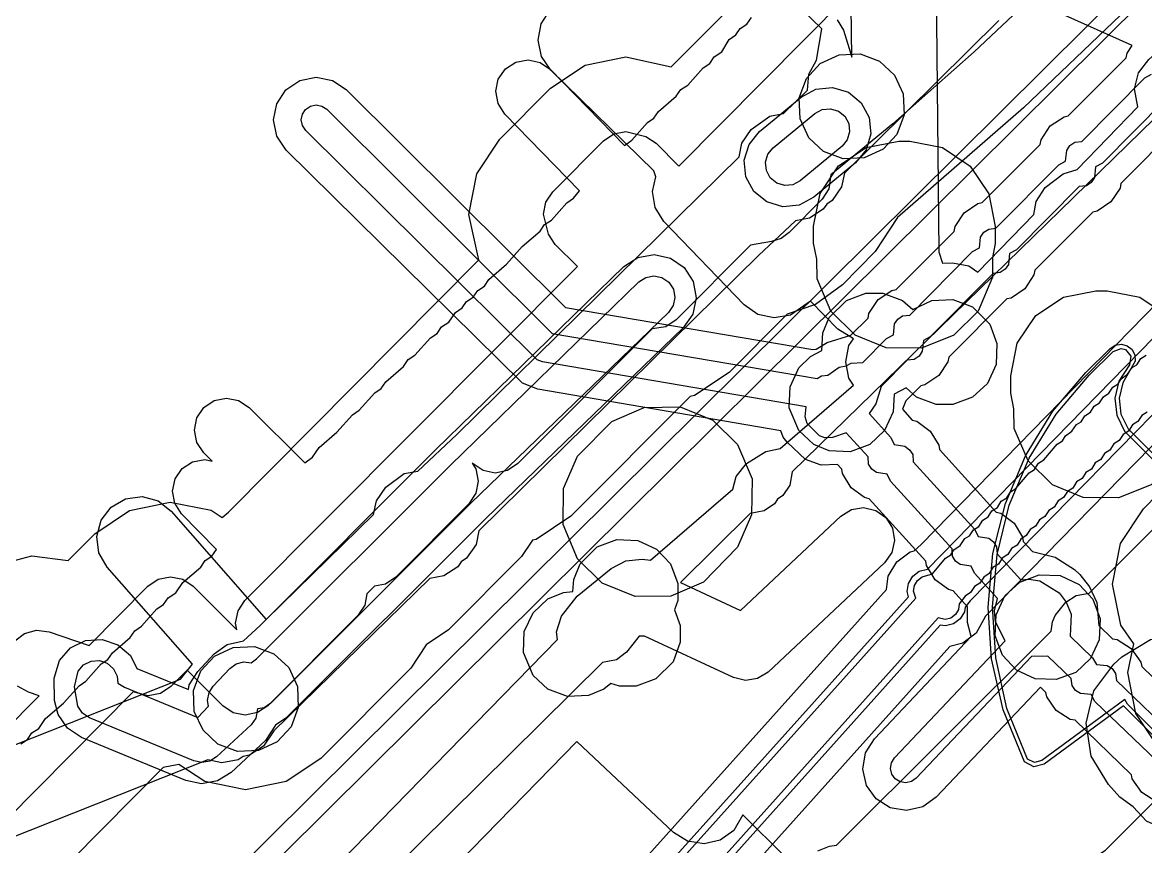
# Model space of a CAD drawing. Header units: metres. Extents: x -2677 to -840, y 169 to 1487.
# Drawn here: x -1977.2 to -1924.5, y 1136.7 to 1175.4 of the extents above; entities that cross this region are included whole.
import ezdxf

# ---------------------------------------------------------------- set-up
doc = ezdxf.new("R2010")
doc.units = ezdxf.units.M
doc.layers.add('AI_GREENING_EXCLUSIONS', color=1, linetype='Continuous')

msp = doc.modelspace()

# ---------------------------------------------------------------- linework, layer by layer
at = {"layer": 'AI_GREENING_EXCLUSIONS'}
for points in [[(-1978.655, 1149.838), (-1976.77, 1150.342), (-1975.058, 1150.116), (-1973.813, 1151.373), (-1972.193, 1152.466), (-1970.278, 1152.855), (-1968.36, 1152.48), (-1967.835, 1152.131), (-1967.546, 1152.382), (-1955.786, 1164.228), (-1956.258, 1166.355), (-1955.881, 1168.269), (-1954.801, 1169.893), (-1952.428, 1172.275), (-1950.808, 1173.362), (-1948.895, 1173.747), (-1946.766, 1173.283), (-1937.048, 1183.038)], [(-1977.573, 1146.342), (-1977.108, 1146.698), (-1976.543, 1146.849), (-1975.962, 1146.773), (-1974.077, 1146.132), (-1971.326, 1148.91), (-1970.84, 1149.238), (-1970.265, 1149.355), (-1969.69, 1149.243), (-1969.202, 1148.918), (-1967.141, 1146.866), (-1967.205, 1147.182), (-1967.092, 1147.757), (-1966.768, 1148.244), (-1951.161, 1163.912), (-1952.201, 1164.948), (-1952.527, 1165.434), (-1952.758, 1166.362), (-1952.645, 1166.936), (-1952.321, 1167.423), (-1949.948, 1169.805), (-1949.462, 1170.132), (-1948.888, 1170.247), (-1947.96, 1170.02), (-1947.473, 1169.695), (-1946.398, 1168.625), (-1934.647, 1180.49)], [(-1979.396, 1140.746), (-1969.791, 1144.555), (-1969.236, 1145.245), (-1973.231, 1149.799), (-1973.621, 1150.474), (-1973.723, 1151.248), (-1973.521, 1152.002), (-1973.047, 1152.621), (-1972.371, 1153.011), (-1971.597, 1153.114), (-1970.843, 1152.912), (-1970.224, 1152.437), (-1965.765, 1147.355), (-1960.735, 1152.275), (-1960.6, 1152.916), (-1960.16, 1153.56), (-1959.295, 1154.194), (-1958.65, 1154.315), (-1956.828, 1156.028), (-1943.578, 1169.058), (-1943.444, 1169.698), (-1943.003, 1170.342), (-1942.138, 1170.976), (-1941.493, 1171.098), (-1940.374, 1172.192), (-1940.302, 1172.936), (-1939.948, 1173.6), (-1939.693, 1175.07), (-1944.278, 1179.51)], [(-1924.019, 1138.804), (-1924.676, 1139.224), (-1925.123, 1139.864), (-1925.166, 1140.062), (-1927.812, 1142.622), (-1928.034, 1142.662), (-1928.692, 1143.082), (-1929.138, 1143.722), (-1929.182, 1143.92), (-1929.437, 1144.166), (-1934.322, 1139.004), (-1934.959, 1138.553), (-1935.72, 1138.38), (-1936.489, 1138.511), (-1937.149, 1138.927), (-1937.601, 1139.563), (-1937.774, 1140.324), (-1937.643, 1141.093), (-1937.227, 1141.754), (-1932.688, 1146.549), (-1932.859, 1147.205), (-1932.857, 1147.942), (-1933.529, 1148.697), (-1933.748, 1148.751), (-1934.376, 1149.214), (-1934.78, 1149.882), (-1934.81, 1150.082), (-1937.469, 1153.015), (-1937.687, 1153.069), (-1938.316, 1153.532), (-1938.719, 1154.2), (-1938.75, 1154.401), (-1938.954, 1154.625), (-1939.731, 1154.592), (-1940.468, 1154.849), (-1941.326, 1155.674), (-1941.509, 1155.898), (-1941.613, 1156.209), (-1953.018, 1158.153), (-1953.747, 1158.432), (-1964.832, 1169.377), (-1965.267, 1170.024), (-1965.422, 1170.789), (-1965.272, 1171.555), (-1964.841, 1172.205), (-1964.193, 1172.641), (-1963.429, 1172.796), (-1962.663, 1172.646), (-1962.012, 1172.214), (-1951.721, 1161.99), (-1940.121, 1160.012), (-1939.954, 1160.037), (-1939.445, 1160.351), (-1938.326, 1160.696), (-1937.525, 1161.486), (-1937.482, 1161.708), (-1937.051, 1162.358), (-1936.404, 1162.795), (-1936.205, 1162.835), (-1933.486, 1165.561), (-1933.443, 1165.783), (-1933.013, 1166.433), (-1932.366, 1166.87), (-1932.167, 1166.91), (-1929.448, 1169.636), (-1929.405, 1169.857), (-1928.975, 1170.508), (-1928.328, 1170.945), (-1928.129, 1170.985), (-1925.41, 1173.711), (-1925.367, 1173.932), (-1925.135, 1174.283), (-1934.103, 1178.321)], [(-2026.533, 1078.86), (-2004.707, 1100.538), (-2004.056, 1100.969), (-2003.291, 1101.119), (-2002.94, 1101.126), (-2002.057, 1100.961), (-1925.245, 1177.19)], [(-1928.868, 1177.464), (-1932.55, 1173.982), (-1936.36, 1170.603), (-1939.267, 1168.218), (-1939.361, 1167.565), (-1939.682, 1167.076), (-1941.224, 1165.509), (-1941.603, 1165.23), (-1942.049, 1165.081), (-1943.039, 1164.918), (-1946.528, 1161.415), (-1947.014, 1161.089), (-1947.66, 1160.987), (-1953.958, 1154.664), (-1954.444, 1154.338), (-1955.018, 1154.223), (-1955.592, 1154.336), (-1956.111, 1154.691), (-1955.939, 1154.417), (-1955.824, 1153.843), (-1955.937, 1153.269), (-1956.261, 1152.782), (-1959.691, 1149.338), (-1960.177, 1149.012), (-1960.686, 1148.91), (-1961.042, 1148.553), (-1961.145, 1148.028), (-1961.469, 1147.541), (-1965.69, 1143.303), (-1966.176, 1142.977), (-1966.75, 1142.862), (-1967.324, 1142.975), (-1967.811, 1143.299), (-1969.486, 1144.967), (-1970.248, 1144.202), (-1970.734, 1143.876), (-1971.308, 1143.761), (-1972.008, 1143.958), (-2000.291, 1115.389)], [(-1934.321, 1176.965), (-1934.205, 1164.597), (-1934.025, 1164.069), (-1933.568, 1164.09), (-1932.802, 1163.938), (-1932.368, 1163.648), (-1929.747, 1166.359), (-1929.636, 1166.97), (-1929.214, 1167.626), (-1928.369, 1168.261), (-1927.708, 1168.468), (-1924.871, 1171.402), (-1925.022, 1172.25), (-1924.826, 1173.005), (-1924.355, 1173.627), (-1921.723, 1175.968)], [(-2025.828, 1078.151), (-2004.002, 1099.828), (-2003.677, 1100.044), (-2002.942, 1100.126), (-2002.559, 1100.049), (-2002.043, 1099.639), (-2001.354, 1100.25), (-1924.54, 1176.48)], [(-1924.621, 1176.747), (-1930.225, 1171.366), (-1936.147, 1166.206), (-1937.188, 1164.621), (-1938.73, 1163.054), (-1939.991, 1162.123), (-1941.324, 1161.68), (-1944.049, 1158.945), (-1945.669, 1157.858), (-1945.879, 1157.815), (-1951.478, 1152.194), (-1953.098, 1151.107), (-1953.275, 1151.072), (-1953.781, 1150.312), (-1957.211, 1146.868), (-1958.263, 1146.162), (-1958.989, 1145.071), (-1963.21, 1140.833), (-1964.83, 1139.746), (-1966.743, 1139.362), (-1968.657, 1139.739), (-1969.873, 1140.548), (-1970.603, 1140.401), (-1997.804, 1112.926)], [(-1972.572, 1125.436), (-1952.105, 1146.406), (-1952.14, 1146.764), (-1951.912, 1147.51), (-1951.174, 1148.444), (-1949.586, 1149.741), (-1948.897, 1150.108), (-1948.121, 1150.183), (-1947.727, 1150.135), (-1943.874, 1153.459), (-1943.708, 1154.057), (-1943.228, 1154.673), (-1942.329, 1155.228), (-1941.652, 1155.375), (-1938.207, 1158.347), (-1938.421, 1158.668), (-1938.574, 1159.434), (-1938.422, 1160.199), (-1938.205, 1160.523), (-1938.939, 1160.966), (-1940.225, 1162.291), (-1941.163, 1161.636), (-1941.931, 1161.498), (-1942.693, 1161.665), (-1943.334, 1162.111), (-1947.102, 1166.026), (-1947.513, 1166.689), (-1947.639, 1167.429), (-1947.489, 1168.117), (-1947.575, 1168.403), (-1952.412, 1173.13), (-1952.853, 1173.774), (-1953.014, 1174.537), (-1952.871, 1175.305), (-1952.445, 1175.958)], [(-1938.969, 1175.491), (-1938.676, 1174.998), (-1938.291, 1173.734), (-1938.313, 1176.104)], [(-1931.39, 1175.451), (-1938.634, 1168.299), (-1938.768, 1167.654), (-1939.207, 1167.009), (-1939.463, 1166.841), (-1939.624, 1166.604), (-1940.276, 1166.175), (-1940.934, 1166.049), (-1942.662, 1164.428), (-1955.79, 1151.517), (-1955.924, 1150.872), (-1956.364, 1150.227), (-1956.62, 1150.059), (-1956.78, 1149.822), (-1957.432, 1149.393), (-1958.09, 1149.267), (-1965.419, 1142.127), (-1965.896, 1141.401), (-1966.551, 1140.976), (-1966.852, 1140.92), (-1967.092, 1140.764), (-1967.859, 1140.62), (-1968.514, 1140.758), (-1977.922, 1137.028)], [(-1977.29, 1141.51), (-1976.975, 1141.717), (-1976.767, 1142.024), (-1976.436, 1142.241), (-1976.124, 1142.702), (-1975.287, 1143.422), (-1974.555, 1144.242), (-1974.241, 1144.449), (-1973.51, 1145.273), (-1973.202, 1145.476), (-1972.987, 1145.791), (-1972.156, 1146.508), (-1971.941, 1146.824), (-1971.621, 1147.035), (-1970.9, 1147.848), (-1970.585, 1148.055), (-1970.377, 1148.361), (-1970.01, 1148.603), (-1969.682, 1149.085), (-1968.845, 1149.804), (-1968.637, 1150.111), (-1968.322, 1150.318), (-1968.101, 1150.633), (-1969.741, 1152.311), (-1970.06, 1152.801), (-1970.168, 1153.377), (-1970.047, 1153.949), (-1969.716, 1154.432), (-1969.226, 1154.752), (-1968.65, 1154.859), (-1968.302, 1154.786), (-1968.691, 1155.171), (-1969.018, 1155.657), (-1969.134, 1156.231), (-1969.021, 1156.805), (-1968.698, 1157.293), (-1968.212, 1157.62), (-1967.639, 1157.736), (-1967.064, 1157.623), (-1966.577, 1157.3), (-1963.963, 1154.704), (-1963.596, 1154.967), (-1963.289, 1155.419), (-1962.452, 1156.139), (-1961.72, 1156.96), (-1961.406, 1157.167), (-1960.676, 1157.99), (-1960.367, 1158.193), (-1960.153, 1158.509), (-1959.322, 1159.226), (-1959.107, 1159.542), (-1958.787, 1159.752), (-1958.065, 1160.565), (-1957.75, 1160.772), (-1957.542, 1161.079), (-1957.196, 1161.307), (-1956.887, 1161.761), (-1956.573, 1161.967), (-1956.365, 1162.274), (-1956.05, 1162.481), (-1955.842, 1162.787), (-1955.527, 1162.994), (-1955.318, 1163.302), (-1954.488, 1164.017), (-1953.751, 1164.85), (-1952.92, 1165.567), (-1952.705, 1165.883), (-1952.385, 1166.094), (-1951.663, 1166.907), (-1951.348, 1167.114), (-1951.068, 1167.468), (-1954.573, 1171.068), (-1954.891, 1171.558), (-1954.998, 1172.134), (-1954.876, 1172.706), (-1954.544, 1173.189), (-1954.053, 1173.507), (-1953.478, 1173.614), (-1952.905, 1173.492), (-1952.423, 1173.16), (-1948.952, 1169.595), (-1948.61, 1169.842), (-1947.88, 1170.665), (-1947.571, 1170.868), (-1947.357, 1171.184), (-1946.525, 1171.901), (-1946.311, 1172.217), (-1945.99, 1172.427), (-1945.269, 1173.24), (-1944.954, 1173.447), (-1944.746, 1173.754), (-1944.393, 1173.986), (-1944.043, 1174.572), (-1943.729, 1174.778), (-1943.521, 1175.084), (-1943.206, 1175.292), (-1942.997, 1175.598)], [(-1920.954, 1173.917), (-1941.085, 1154.279), (-1941.192, 1153.653), (-1941.52, 1153.168), (-1941.775, 1153), (-1941.916, 1152.778), (-1942.394, 1152.441), (-1943.057, 1152.329), (-1946.332, 1149.09), (-1943.515, 1147.775), (-1938.805, 1152.197), (-1938.308, 1152.507), (-1937.731, 1152.603), (-1937.161, 1152.471), (-1936.685, 1152.131), (-1936.375, 1151.634), (-1936.279, 1151.057), (-1936.411, 1150.487), (-1936.751, 1150.01), (-1942.216, 1144.879), (-1942.716, 1144.576), (-1943.276, 1144.487), (-1943.846, 1144.619), (-1948.01, 1146.562), (-1948.267, 1146.56), (-1948.866, 1145.812), (-1949.334, 1145.46), (-1949.993, 1145.326), (-1965.78, 1129.697)], [(-1923.978, 1140.723), (-1926.875, 1143.507), (-1927.053, 1143.829), (-1927.561, 1143.872), (-1927.791, 1144.019), (-1927.947, 1144.244), (-1927.993, 1144.581), (-1929.082, 1145.628), (-1929.851, 1145.619), (-1935.266, 1139.898), (-1935.489, 1139.74), (-1935.755, 1139.679), (-1936.025, 1139.725), (-1936.256, 1139.871), (-1936.414, 1140.094), (-1936.474, 1140.36), (-1936.428, 1140.629), (-1936.283, 1140.86), (-1931.087, 1146.35), (-1931.543, 1147.235), (-1931.592, 1147.757), (-1931.456, 1148.335), (-1932.536, 1149.519), (-1932.692, 1149.852), (-1933.196, 1149.928), (-1933.416, 1150.09), (-1933.557, 1150.324), (-1933.581, 1150.664), (-1936.476, 1153.837), (-1936.632, 1154.17), (-1937.135, 1154.246), (-1937.355, 1154.408), (-1937.497, 1154.642), (-1937.52, 1154.982), (-1938.545, 1156.105), (-1939.199, 1155.882), (-1939.551, 1155.879), (-1939.808, 1155.969), (-1940.381, 1156.544), (-1940.474, 1156.854), (-1940.427, 1157.325), (-1952.799, 1159.435), (-1953.054, 1159.532), (-1963.915, 1170.299), (-1964.068, 1170.526), (-1964.122, 1170.793), (-1964.07, 1171.061), (-1963.919, 1171.289), (-1963.692, 1171.441), (-1963.424, 1171.496), (-1963.156, 1171.443), (-1962.929, 1171.292), (-1952.345, 1160.777), (-1939.918, 1158.658), (-1939.708, 1158.785), (-1939.407, 1158.817), (-1938.874, 1159.183), (-1938.548, 1159.245), (-1938.319, 1159.381), (-1937.773, 1159.407), (-1936.654, 1160.536), (-1936.329, 1160.709), (-1936.278, 1161.216), (-1936.128, 1161.443), (-1935.901, 1161.596), (-1935.563, 1161.637), (-1932.616, 1164.611), (-1932.291, 1164.784), (-1932.24, 1165.29), (-1932.089, 1165.518), (-1931.863, 1165.671), (-1931.525, 1165.712), (-1928.577, 1168.686), (-1928.253, 1168.858), (-1928.202, 1169.365), (-1928.051, 1169.593), (-1927.825, 1169.746), (-1927.486, 1169.787), (-1924.539, 1172.761), (-1924.215, 1172.933)], [(-1923.58, 1171.74), (-1926.527, 1168.766), (-1926.852, 1168.593), (-1926.903, 1168.086), (-1927.053, 1167.858), (-1927.28, 1167.705), (-1927.618, 1167.665), (-1930.565, 1164.691), (-1930.89, 1164.518), (-1930.941, 1164.011), (-1931.092, 1163.783), (-1931.318, 1163.631), (-1931.656, 1163.59), (-1934.604, 1160.616), (-1934.928, 1160.443), (-1934.979, 1159.936), (-1935.13, 1159.708), (-1935.356, 1159.556), (-1935.695, 1159.515), (-1936.916, 1158.282), (-1937.165, 1157.47), (-1937.473, 1157.008), (-1936.452, 1155.889), (-1936.296, 1155.556), (-1935.792, 1155.479), (-1935.572, 1155.317), (-1935.431, 1155.084), (-1935.408, 1154.743), (-1932.513, 1151.57), (-1932.357, 1151.238), (-1931.853, 1151.161), (-1931.633, 1150.999), (-1931.492, 1150.765), (-1931.468, 1150.425), (-1930.356, 1149.207), (-1929.976, 1149.246), (-1929.458, 1149.158), (-1928.554, 1148.597), (-1928.223, 1148.165), (-1927.988, 1147.591), (-1928.042, 1146.57), (-1926.987, 1145.556), (-1926.809, 1145.234), (-1926.302, 1145.191), (-1926.072, 1145.044), (-1925.915, 1144.82), (-1925.869, 1144.482), (-1922.972, 1141.698)], [(-1922.938, 1170.541), (-1925.656, 1167.815), (-1925.699, 1167.594), (-1926.13, 1166.943), (-1926.777, 1166.507), (-1926.976, 1166.466), (-1929.695, 1163.74), (-1929.738, 1163.519), (-1930.168, 1162.868), (-1930.815, 1162.432), (-1931.014, 1162.391), (-1933.733, 1159.665), (-1933.776, 1159.444), (-1934.206, 1158.793), (-1934.853, 1158.357), (-1935.052, 1158.316), (-1935.749, 1157.613), (-1935.908, 1157.221), (-1935.459, 1156.71), (-1935.24, 1156.656), (-1934.612, 1156.194), (-1934.209, 1155.526), (-1934.178, 1155.325), (-1931.519, 1152.392), (-1931.301, 1152.338), (-1930.672, 1151.875), (-1930.269, 1151.207), (-1930.239, 1151.007), (-1929.81, 1150.537), (-1928.746, 1150.276), (-1927.832, 1149.699), (-1927.582, 1149.46), (-1927.138, 1148.882), (-1926.794, 1148.14), (-1926.69, 1147.074), (-1926.05, 1146.441), (-1925.828, 1146.402), (-1925.171, 1145.981), (-1924.724, 1145.341), (-1924.681, 1145.143), (-1922.035, 1142.584)], [(-1914.079, 1167.253), (-1932.74, 1148.223), (-1932.97, 1147.921), (-1933, 1147.712), (-1933.199, 1147.376), (-1933.511, 1147.142), (-1933.889, 1147.046), (-1934.135, 1147.081), (-1948.742, 1130.802)], [(-1913.652, 1166.272), (-1932.007, 1147.507), (-1932.454, 1146.708), (-1933.079, 1146.24), (-1933.685, 1146.085), (-1947.704, 1130.462)], [(-1974.21, 1084.853), (-1974.782, 1104.451), (-1976.251, 1107.136), (-1976.39, 1107.904), (-1976.224, 1108.667), (-1975.955, 1109.115), (-1953.87, 1130.478), (-1953.187, 1130.905), (-1952.872, 1131.196), (-1952.317, 1131.789), (-1951.912, 1132.511), (-1951.287, 1132.979), (-1950.681, 1133.134), (-1936.662, 1148.757), (-1936.574, 1149.376), (-1936.176, 1150.048), (-1935.551, 1150.516), (-1935.365, 1150.563), (-1935.035, 1150.873), (-1921.948, 1164.259)], [(-1973.21, 1084.855), (-1973.745, 1104.643), (-1975.32, 1107.503), (-1975.39, 1107.887), (-1975.351, 1108.146), (-1975.172, 1108.493), (-1953.175, 1129.759), (-1952.847, 1129.97), (-1952.579, 1130.033), (-1951.398, 1131.284), (-1951.366, 1131.507), (-1951.167, 1131.843), (-1950.855, 1132.077), (-1950.477, 1132.173), (-1950.231, 1132.138), (-1935.624, 1148.417), (-1935.686, 1148.658), (-1935.63, 1149.044), (-1935.431, 1149.38), (-1935.119, 1149.614), (-1934.738, 1149.711), (-1920.779, 1163.989)], [(-1882.915, 1100.443), (-1925.531, 1143.295), (-1929.258, 1140.564), (-1929.74, 1140.437), (-1930.184, 1140.662), (-1931.191, 1143.104), (-1931.73, 1145.501), (-1931.892, 1147.926), (-1931.667, 1150.439), (-1931.081, 1152.785), (-1930.14, 1155.025), (-1928.852, 1157.118), (-1927.302, 1158.94), (-1926.168, 1160.07), (-1925.924, 1160.228), (-1925.637, 1160.273), (-1925.357, 1160.198), (-1925.131, 1160.015), (-1924.999, 1159.756), (-1924.983, 1159.466), (-1925.567, 1158.449), (-1925.735, 1157.728), (-1925.656, 1156.991), (-1925.321, 1156.299), (-1919.375, 1150.356)], [(-1882.773, 1100.584), (-1925.353, 1143.382), (-1925.471, 1143.594), (-1929.375, 1140.727), (-1929.719, 1140.636), (-1930.036, 1140.796), (-1931.005, 1143.177), (-1931.535, 1145.544), (-1931.692, 1147.939), (-1931.472, 1150.391), (-1930.896, 1152.708), (-1929.969, 1154.921), (-1928.699, 1156.988), (-1927.15, 1158.81), (-1926.027, 1159.929), (-1925.648, 1160.073), (-1925.448, 1160.019), (-1925.192, 1159.704), (-1925.255, 1159.303), (-1925.754, 1158.528), (-1925.938, 1157.74), (-1925.851, 1156.935), (-1925.487, 1156.182), (-1919.373, 1150.072)], [(-1950.131, 1131.8), (-1935.277, 1148.354), (-1935.386, 1148.674), (-1935.347, 1148.944), (-1935.208, 1149.179), (-1934.99, 1149.343), (-1934.508, 1149.486), (-1933.891, 1150.219), (-1933.635, 1150.378), (-1933.5, 1150.616), (-1933.199, 1150.825), (-1932.982, 1151.144), (-1932.763, 1151.271), (-1932.58, 1151.559), (-1932.327, 1151.717), (-1932.144, 1152.005), (-1931.89, 1152.163), (-1931.709, 1152.45), (-1931.454, 1152.609), (-1931.273, 1152.896), (-1931.018, 1153.056), (-1930.837, 1153.342), (-1930.582, 1153.502), (-1929.963, 1154.236), (-1929.709, 1154.394), (-1929.528, 1154.681), (-1929.273, 1154.84), (-1928.654, 1155.574), (-1928.401, 1155.733), (-1928.266, 1155.97), (-1927.964, 1156.179), (-1927.748, 1156.498), (-1927.528, 1156.625), (-1927.346, 1156.913), (-1927.092, 1157.071), (-1926.909, 1157.359), (-1926.656, 1157.517), (-1926.475, 1157.804), (-1926.219, 1157.964), (-1926.038, 1158.25), (-1925.783, 1158.41), (-1925.648, 1158.647), (-1925.347, 1158.856), (-1925.13, 1159.175), (-1924.911, 1159.302), (-1924.728, 1159.59), (-1924.475, 1159.748)], [(-1939.882, 1136.486), (-1939.34, 1136.713), (-1938.999, 1136.752), (-1928.936, 1146.808), (-1928.876, 1147.241), (-1928.746, 1147.543), (-1928.241, 1148.155), (-1927.754, 1148.479), (-1927.154, 1148.588), (-1917.157, 1158.578)], [(-1924.426, 1157.085), (-1924.682, 1156.926), (-1924.863, 1156.639), (-1925.118, 1156.48), (-1925.299, 1156.193), (-1925.554, 1156.033), (-1925.735, 1155.747), (-1925.99, 1155.587), (-1926.171, 1155.301), (-1926.427, 1155.141), (-1926.608, 1154.855), (-1926.863, 1154.695), (-1927.044, 1154.408), (-1927.299, 1154.249), (-1927.48, 1153.962), (-1927.735, 1153.803), (-1927.916, 1153.516), (-1928.171, 1153.356), (-1928.352, 1153.07), (-1928.608, 1152.91), (-1928.789, 1152.624), (-1929.044, 1152.464), (-1929.225, 1152.178), (-1929.48, 1152.018), (-1929.661, 1151.731), (-1929.916, 1151.572), (-1930.097, 1151.285), (-1930.353, 1151.125), (-1930.534, 1150.839), (-1930.789, 1150.679), (-1930.97, 1150.392), (-1931.225, 1150.233), (-1931.406, 1149.947), (-1931.661, 1149.787), (-1931.842, 1149.5), (-1932.097, 1149.341), (-1932.279, 1149.054), (-1932.534, 1148.894), (-1932.715, 1148.608), (-1932.97, 1148.448), (-1933.245, 1148.086), (-1933.283, 1147.812), (-1933.422, 1147.577), (-1933.64, 1147.413), (-1933.905, 1147.345), (-1934.235, 1147.419), (-1949.089, 1130.865)], [(-1923.864, 1141.299), (-1924.955, 1142.937), (-1925.329, 1144.867), (-1925.053, 1146.199), (-1925.654, 1147.088), (-1926.045, 1148.999), (-1925.675, 1150.915), (-1924.603, 1152.54), (-1923.905, 1153.247)], [(-1978.111, 1142.057), (-1976.424, 1143.761), (-1976.928, 1143.932), (-1977.435, 1144.225)], [(-1941.421, 1136.217), (-1943.403, 1138.175), (-1943.827, 1137.444), (-1944.462, 1136.991), (-1945.223, 1136.815), (-1945.992, 1136.943), (-1946.654, 1137.356), (-1951.19, 1141.617), (-1969.671, 1122.681)], [(-1921.802, 1141.092), (-1926.409, 1136.491), (-1926.896, 1136.166), (-1927.353, 1136.075), (-1929.847, 1133.459), (-1929.827, 1133.171), (-1930.012, 1132.616), (-1930.643, 1131.89), (-1931.121, 1131.553), (-1931.772, 1131.439), (-1932.975, 1130.177), (-1932.945, 1129.626), (-1929.942, 1125.759), (-1928.631, 1124.681), (-1928.155, 1124.655), (-1927.539, 1124.374), (-1926.853, 1123.668), (-1926.765, 1123.378), (-1924.892, 1124.199), (-1924.32, 1124.325)]]:
    msp.add_lwpolyline(points, dxfattribs=at)
for points in [[(-1935.835, 1171.032), (-1936.176, 1170.115), (-1936.823, 1169.416), (-1937.705, 1169.007), (-1938.691, 1168.968), (-1939.608, 1169.309), (-1940.307, 1169.956), (-1940.716, 1170.838), (-1940.755, 1171.824), (-1940.414, 1172.741), (-1939.767, 1173.44), (-1938.885, 1173.849), (-1937.899, 1173.888), (-1936.982, 1173.547), (-1936.283, 1172.9), (-1935.874, 1172.018), (-1935.835, 1171.032)], [(-1943.107, 1169.646), (-1942.614, 1170.251), (-1941.932, 1170.814), (-1940.656, 1171.867), (-1939.969, 1172.237), (-1939.193, 1172.316), (-1938.445, 1172.092), (-1937.841, 1171.598), (-1937.471, 1170.911), (-1937.392, 1170.135), (-1937.616, 1169.387), (-1938.11, 1168.783), (-1940.068, 1167.166), (-1940.755, 1166.796), (-1941.531, 1166.718), (-1942.279, 1166.942), (-1942.883, 1167.435), (-1943.253, 1168.123), (-1943.332, 1168.899), (-1943.107, 1169.646)], [(-1938.746, 1169.554), (-1940.704, 1167.938), (-1941.048, 1167.753), (-1941.436, 1167.713), (-1941.81, 1167.825), (-1942.112, 1168.072), (-1942.297, 1168.416), (-1942.336, 1168.804), (-1942.224, 1169.178), (-1941.978, 1169.48), (-1940.02, 1171.096), (-1939.676, 1171.281), (-1939.288, 1171.32), (-1938.914, 1171.208), (-1938.612, 1170.962), (-1938.427, 1170.618), (-1938.388, 1170.23), (-1938.5, 1169.856), (-1938.746, 1169.554)], [(-1934.028, 1169.494), (-1932.731, 1168.626), (-1931.863, 1167.329), (-1931.559, 1165.798), (-1931.559, 1164.992), (-1931.69, 1164.333), (-1931.69, 1163.408), (-1932.353, 1161.822), (-1933.497, 1160.699), (-1935.019, 1160.079), (-1936.68, 1160.095), (-1938.125, 1160.699), (-1939.269, 1161.822), (-1939.916, 1163.331), (-1939.932, 1164.251), (-1940.081, 1165.001), (-1940.081, 1165.803), (-1939.777, 1167.334), (-1938.909, 1168.631), (-1937.612, 1169.499), (-1936.081, 1169.803), (-1935.559, 1169.798), (-1934.028, 1169.494)], [(-1971.849, 1145.055), (-1969.423, 1144.067), (-1969.379, 1144.29), (-1968.981, 1144.912), (-1968.21, 1145.732), (-1967.609, 1146.17), (-1966.834, 1146.351), (-1966.059, 1147.072), (-1957.831, 1155.305), (-1948.985, 1163.907), (-1948.331, 1164.332), (-1947.563, 1164.473), (-1946.8, 1164.31), (-1946.157, 1163.868), (-1945.733, 1163.213), (-1945.591, 1162.446), (-1945.754, 1161.682), (-1946.197, 1161.04), (-1955.462, 1152.091), (-1964.844, 1142.713), (-1965.327, 1142.394), (-1965.803, 1141.676), (-1967.421, 1140.172), (-1968.062, 1139.772), (-1968.806, 1139.638), (-1969.547, 1139.789), (-1974.445, 1141.815), (-1975.094, 1142.248), (-1975.528, 1142.896), (-1975.705, 1143.544), (-1975.723, 1144.595), (-1975.463, 1145.423), (-1974.951, 1146.012), (-1974.252, 1146.359), (-1973.473, 1146.413), (-1972.734, 1146.164), (-1972.145, 1145.652), (-1971.849, 1145.055)], [(-1972.763, 1144.691), (-1972.74, 1144.356), (-1972.413, 1144.167), (-1968.983, 1142.754), (-1968.477, 1143.287), (-1968.524, 1143.554), (-1968.451, 1143.916), (-1968.252, 1144.227), (-1967.481, 1145.047), (-1967.181, 1145.266), (-1966.821, 1145.36), (-1966.477, 1145.319), (-1966.227, 1145.497), (-1957.126, 1154.595), (-1948.288, 1163.19), (-1947.961, 1163.402), (-1947.577, 1163.473), (-1947.196, 1163.392), (-1946.874, 1163.171), (-1946.662, 1162.843), (-1946.591, 1162.459), (-1946.673, 1162.078), (-1946.894, 1161.756), (-1956.166, 1152.8), (-1965.548, 1143.423), (-1965.873, 1143.208), (-1966.173, 1143.149), (-1966.257, 1142.72), (-1966.483, 1142.408), (-1968.102, 1140.905), (-1968.423, 1140.705), (-1968.794, 1140.638), (-1969.165, 1140.713), (-1974.063, 1142.739), (-1974.388, 1142.955), (-1974.604, 1143.28), (-1974.766, 1144.195), (-1974.596, 1144.926), (-1974.339, 1145.22), (-1973.99, 1145.394), (-1973.601, 1145.421), (-1973.231, 1145.297), (-1972.937, 1145.04), (-1972.763, 1144.691)], [(-1926.306, 1162.774), (-1924.775, 1162.47), (-1923.478, 1161.602), (-1922.61, 1160.305), (-1922.306, 1158.774), (-1922.306, 1157.968), (-1922.437, 1157.309), (-1922.437, 1156.384), (-1923.1, 1154.798), (-1924.244, 1153.675), (-1925.766, 1153.055), (-1927.427, 1153.071), (-1928.872, 1153.675), (-1930.016, 1154.798), (-1930.663, 1156.307), (-1930.679, 1157.227), (-1930.828, 1157.977), (-1930.828, 1158.779), (-1930.524, 1160.31), (-1929.656, 1161.607), (-1928.359, 1162.475), (-1926.828, 1162.779), (-1926.306, 1162.774)], [(-1936.831, 1162.664), (-1935.914, 1162.323), (-1935.429, 1161.889), (-1934.526, 1162.32), (-1933.54, 1162.359), (-1932.623, 1162.018), (-1931.817, 1161.212), (-1931.476, 1160.295), (-1931.515, 1159.309), (-1931.924, 1158.427), (-1932.623, 1157.78), (-1933.54, 1157.439), (-1934.332, 1157.439), (-1935.249, 1157.78), (-1935.734, 1158.214), (-1936.3, 1157.924), (-1936.339, 1157.094), (-1936.748, 1156.212), (-1937.447, 1155.565), (-1938.364, 1155.224), (-1939.35, 1155.263), (-1940.073, 1155.565), (-1940.772, 1156.212), (-1941.22, 1157.288), (-1941.181, 1158.274), (-1940.772, 1159.156), (-1940.232, 1159.696), (-1939.687, 1159.964), (-1939.648, 1160.794), (-1939.346, 1161.517), (-1938.54, 1162.323), (-1937.623, 1162.664), (-1936.831, 1162.664)], [(-1942.968, 1153.942), (-1942.987, 1152.262), (-1943.645, 1150.738), (-1945.252, 1149.107), (-1946.776, 1148.449), (-1948.456, 1148.43), (-1949.998, 1149.054), (-1951.158, 1150.188), (-1951.835, 1151.809), (-1951.816, 1153.49), (-1951.158, 1155.014), (-1949.551, 1156.644), (-1948.027, 1157.302), (-1946.347, 1157.322), (-1944.805, 1156.698), (-1943.645, 1155.564), (-1942.968, 1153.942)], [(-1948.328, 1151.063), (-1947.446, 1150.654), (-1946.799, 1149.955), (-1946.458, 1149.038), (-1946.458, 1148.246), (-1946.601, 1147.804), (-1946.337, 1147.072), (-1946.337, 1146.28), (-1946.678, 1145.363), (-1947.484, 1144.557), (-1948.401, 1144.216), (-1949.193, 1144.216), (-1949.603, 1144.345), (-1949.922, 1144.077), (-1950.645, 1143.775), (-1951.631, 1143.736), (-1952.548, 1144.077), (-1953.247, 1144.724), (-1953.695, 1145.8), (-1953.656, 1146.786), (-1953.247, 1147.668), (-1952.548, 1148.315), (-1951.825, 1148.617), (-1951.378, 1148.656), (-1951.339, 1149.232), (-1951.037, 1149.955), (-1950.231, 1150.761), (-1949.314, 1151.102), (-1948.328, 1151.063)], [(-1926.671, 1146.395), (-1927.08, 1145.513), (-1927.779, 1144.866), (-1928.696, 1144.525), (-1929.682, 1144.564), (-1930.564, 1144.973), (-1931.211, 1145.672), (-1931.552, 1146.589), (-1931.513, 1147.575), (-1931.104, 1148.457), (-1930.405, 1149.104), (-1929.488, 1149.445), (-1928.502, 1149.406), (-1927.62, 1148.997), (-1926.973, 1148.298), (-1926.632, 1147.381), (-1926.671, 1146.395)], [(-1925.608, 1145.602), (-1924.273, 1146.41), (-1922.73, 1146.646), (-1921.214, 1146.273), (-1919.954, 1145.347), (-1919.415, 1144.759), (-1919.066, 1144.184), (-1918.442, 1143.502), (-1917.859, 1141.885), (-1917.944, 1140.284), (-1918.647, 1138.798), (-1919.883, 1137.688), (-1921.356, 1137.158), (-1922.958, 1137.213), (-1924.454, 1137.888), (-1925.088, 1138.556), (-1925.704, 1139.008), (-1926.246, 1139.599), (-1927.057, 1140.937), (-1927.293, 1142.479), (-1926.921, 1143.995), (-1925.997, 1145.253), (-1925.608, 1145.602)], [(-1964.302, 1144.21), (-1964.263, 1143.224), (-1964.604, 1142.307), (-1965.251, 1141.608), (-1966.133, 1141.199), (-1967.119, 1141.16), (-1968.036, 1141.501), (-1968.735, 1142.148), (-1969.144, 1143.03), (-1969.183, 1144.016), (-1968.842, 1144.933), (-1968.195, 1145.632), (-1967.313, 1146.041), (-1966.327, 1146.08), (-1965.41, 1145.739), (-1964.711, 1145.092), (-1964.302, 1144.21)]]:
    msp.add_lwpolyline(points, close=True, dxfattribs=at)

doc.saveas('drawing.dxf')
